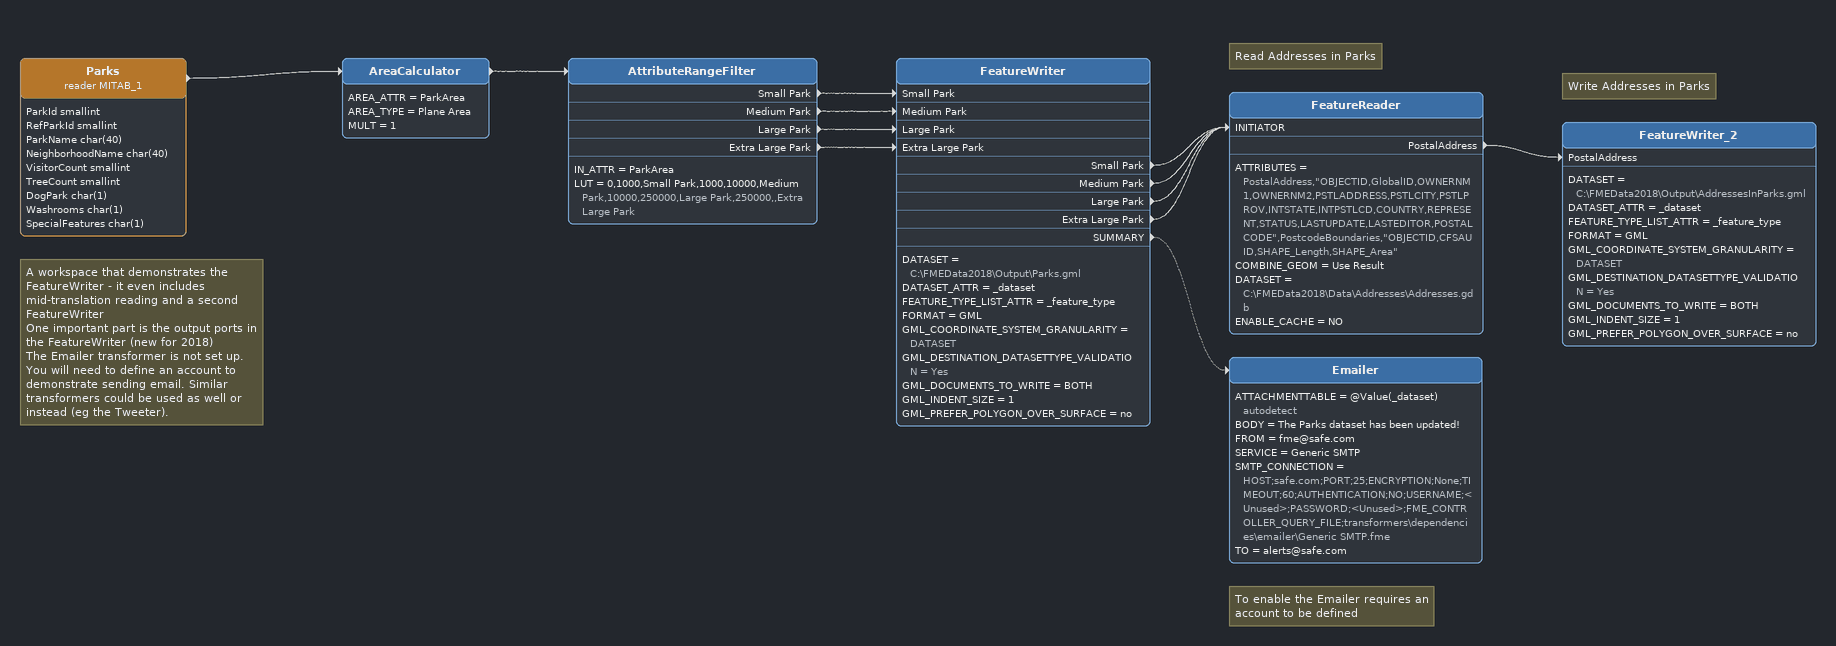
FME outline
Note: A workspace that demonstrates the FeatureWriter - it even includes mid-translation reading and a second FeatureWriter / One important part is the output ports in the FeatureWriter (new for 2018) / The Emailer transformer is not set up. You will need to define an account to demonstrate sending email. Similar transformers could be used as well or instead (eg the Tweeter).
Parks (reader MITAB_1)
    attributes: ParkId smallint, RefParkId smallint, ParkName char(40), NeighborhoodName char(40), VisitorCount smallint, TreeCount smallint, DogPark char(1), Washrooms char(1), SpecialFeatures char(1)
    -> AreaCalculator
AreaCalculator
    AREA_ATTR = ParkArea
    AREA_TYPE = Plane Area
    MULT = 1
    -> AttributeRangeFilter
AttributeRangeFilter
    IN_ATTR = ParkArea
    LUT = 0,1000,Small Park,1000,10000,Medium Park,10000,250000,Large Park,250000,,Extra Large Park
    Small Park -> FeatureWriter [Small Park]
    Medium Park -> FeatureWriter [Medium Park]
    Large Park -> FeatureWriter [Large Park]
    Extra Large Park -> FeatureWriter [Extra Large Park]
FeatureWriter
    DATASET = C:\FMEData2018\Output\Parks.gml
    DATASET_ATTR = _dataset
    FEATURE_TYPE_LIST_ATTR = _feature_type
    FORMAT = GML
    GML_COORDINATE_SYSTEM_GRANULARITY = DATASET
    GML_DESTINATION_DATASETTYPE_VALIDATION = Yes
    GML_DOCUMENTS_TO_WRITE = BOTH
    GML_INDENT_SIZE = 1
    GML_PREFER_POLYGON_OVER_SURFACE = no
    Small Park -> FeatureReader [INITIATOR]
    Medium Park -> FeatureReader [INITIATOR]
    Large Park -> FeatureReader [INITIATOR]
    Extra Large Park -> FeatureReader [INITIATOR]
    SUMMARY -> Emailer [off]
Note: Read Addresses in Parks
FeatureReader
    ATTRIBUTES = PostalAddress,"OBJECTID,GlobalID,OWNERNM1,OWNERNM2,PSTLADDRESS,PSTLCITY,PSTLPROV,INTSTATE,INTPSTLCD,COUNTRY,REPRESENT,STATUS,LASTUPDATE,LASTEDITOR,POSTALCODE",PostcodeBoundaries,"OBJECTID,CFSAUID,SHAPE_Length,SHAPE_Area"
    COMBINE_GEOM = Use Result
    DATASET = C:\FMEData2018\Data\Addresses\Addresses.gdb
    ENABLE_CACHE = NO
    PostalAddress -> FeatureWriter_2 [PostalAddress]
Note: Write Addresses in Parks
FeatureWriter_2
    DATASET = C:\FMEData2018\Output\AddressesInParks.gml
    DATASET_ATTR = _dataset
    FEATURE_TYPE_LIST_ATTR = _feature_type
    FORMAT = GML
    GML_COORDINATE_SYSTEM_GRANULARITY = DATASET
    GML_DESTINATION_DATASETTYPE_VALIDATION = Yes
    GML_DOCUMENTS_TO_WRITE = BOTH
    GML_INDENT_SIZE = 1
    GML_PREFER_POLYGON_OVER_SURFACE = no
Note: To enable the Emailer requires an account to be defined
Emailer
    ATTACHMENTTABLE = @Value(_dataset)  autodetect
    BODY = The Parks dataset has been updated!
    FROM = fme@safe.com
    SERVICE = Generic SMTP
    SMTP_CONNECTION = HOST;safe.com;PORT;25;ENCRYPTION;None;TIMEOUT;60;AUTHENTICATION;NO;USERNAME;<Unused>;PASSWORD;<Unused>;FME_CONTROLLER_QUERY_FILE;transformers\dependencies\emailer\Generic SMTP.fme
    TO = alerts@safe.com
